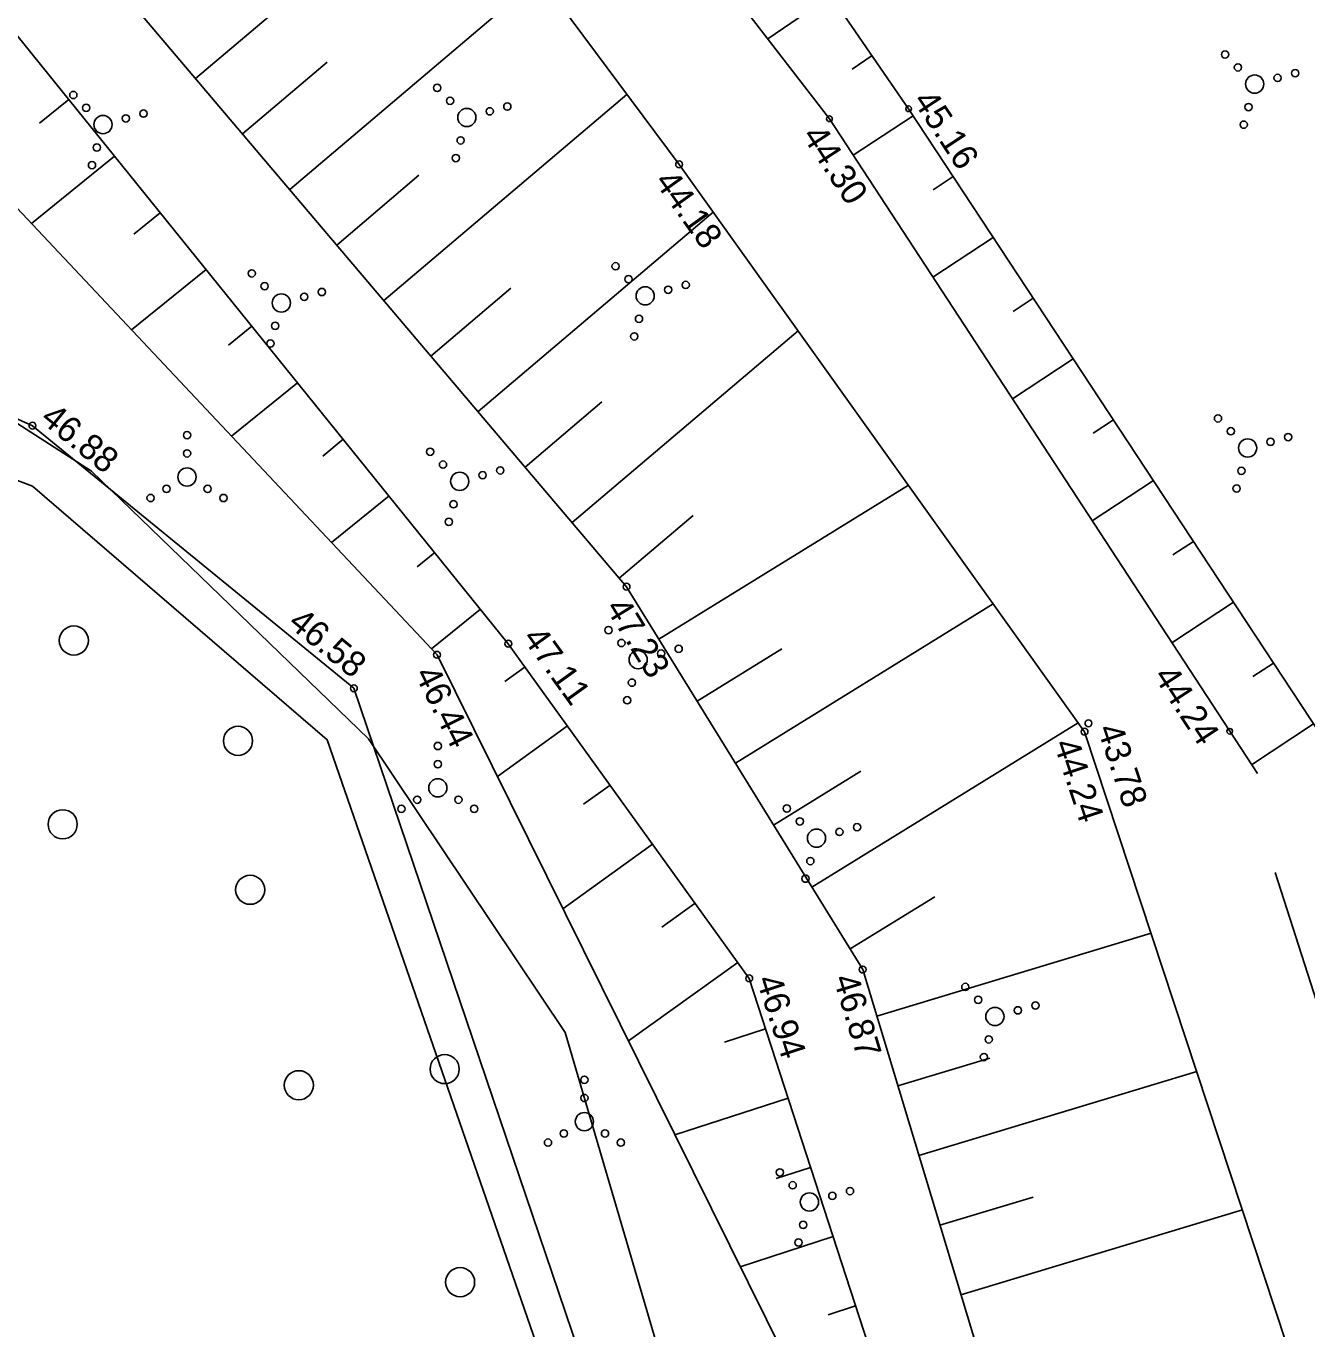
# Model space of a CAD drawing. Extents: x 634183 to 657565, y 6456707 to 6475529.
# Drawn here: x 635958.45 to 635993.63, y 6460458.46 to 6460494.25 of the extents above; entities that cross this region are included whole.
import ezdxf

# ---------------------------------------------------------------- set-up
doc = ezdxf.new("R2010")
doc.units = 0
for name, color, linetype in [('HALJASTUS', 7, 'Continuous'), ('KORGUS', 7, 'Continuous'), ('MOOTPIIR', 7, 'Continuous'), ('PIIR', 7, 'Continuous'), ('RELJEEF', 7, 'Continuous'), ('TEE', 7, 'Continuous'), ('VEEKOGU', 7, 'Continuous')]:
    doc.layers.add(name, color=color, linetype=linetype)

msp = doc.modelspace()

# ---------------------------------------------------------------- linework, layer by layer
at = {"layer": 'HALJASTUS'}
msp.add_lwpolyline([(635985.936, 6460417.495), (635987.221, 6460430.562), (635975.631, 6460451.946), (635967.454, 6460476.062), (635958.625, 6460483.275), (635948.439, 6460487.893), (635941.039, 6460477.042), (635940.142, 6460463.265), (635925.491, 6460456.62), (635904.818, 6460466.344), (635895.353, 6460478.473), (635901.613, 6460495.648), (635905.43, 6460509.681), (635909.852, 6460541.768), (635915.808, 6460569.137), (635915.019, 6460589.844), (635908.497, 6460611.558), (635886.631, 6460622.981), (635860.909, 6460632.747), (635851.772, 6460630.15), (635845.718, 6460618.917), (635838.062, 6460616.313), (635821.417, 6460617.645)], dxfattribs=at)
for centre, radius in [((635991.385, 6460493.472), 0.1), ((635991.739, 6460493.118), 0.1), ((635992.198, 6460492.659), 0.25), ((635992.828, 6460492.828), 0.1), ((635993.312, 6460492.959), 0.1), ((635969.743, 6460492.555), 0.1), ((635959.748, 6460492.36), 0.1), ((635970.097, 6460492.201), 0.1), ((635971.67, 6460492.042), 0.1), ((635992.029, 6460492.029), 0.1), ((635960.102, 6460492.007), 0.1), ((635960.562, 6460491.547), 0.25), ((635961.191, 6460491.717), 0.1), ((635961.675, 6460491.848), 0.1), ((635970.556, 6460491.742), 0.25), ((635971.186, 6460491.911), 0.1), ((635991.898, 6460491.545), 0.1), ((635970.387, 6460491.112), 0.1), ((635960.392, 6460490.918), 0.1), ((635970.256, 6460490.628), 0.1), ((635960.261, 6460490.434), 0.1), ((635964.649, 6460487.46), 0.1), ((635974.644, 6460487.655), 0.1), ((635965.002, 6460487.107), 0.1), ((635974.997, 6460487.301), 0.1), ((635976.57, 6460487.142), 0.1), ((635965.462, 6460486.647), 0.25), ((635966.091, 6460486.817), 0.1), ((635966.575, 6460486.948), 0.1), ((635975.457, 6460486.841), 0.25), ((635976.086, 6460487.011), 0.1), ((635965.292, 6460486.018), 0.1), ((635975.287, 6460486.212), 0.1), ((635975.156, 6460485.728), 0.1), ((635965.161, 6460485.533), 0.1), ((635991.191, 6460483.477), 0.1), ((635991.544, 6460483.123), 0.1), ((635962.871, 6460483.015), 0.1), ((635992.004, 6460482.664), 0.25), ((635992.633, 6460482.833), 0.1), ((635993.117, 6460482.964), 0.1), ((635962.871, 6460482.515), 0.1), ((635969.549, 6460482.56), 0.1), ((635962.871, 6460481.865), 0.25), ((635969.902, 6460482.206), 0.1), ((635971.476, 6460482.047), 0.1), ((635991.834, 6460482.034), 0.1), ((635970.362, 6460481.747), 0.25), ((635970.991, 6460481.916), 0.1), ((635962.306, 6460481.54), 0.1), ((635963.436, 6460481.54), 0.1), ((635991.703, 6460481.55), 0.1), ((635961.871, 6460481.29), 0.1), ((635963.871, 6460481.29), 0.1), ((635970.192, 6460481.117), 0.1), ((635970.061, 6460480.633), 0.1), ((635959.763, 6460477.374), 0.4), ((635974.449, 6460477.66), 0.1), ((635974.803, 6460477.306), 0.1), ((635975.262, 6460476.847), 0.25), ((635975.892, 6460477.016), 0.1), ((635976.376, 6460477.147), 0.1), ((635975.093, 6460476.217), 0.1), ((635974.962, 6460475.733), 0.1), ((635964.272, 6460474.619), 0.4), ((635969.76, 6460474.477), 0.1), ((635969.76, 6460473.977), 0.1), ((635969.76, 6460473.327), 0.25), ((635968.76, 6460472.752), 0.1), ((635969.195, 6460473.002), 0.1), ((635970.325, 6460473.002), 0.1), ((635970.76, 6460472.752), 0.1), ((635979.349, 6460472.759), 0.1), ((635959.456, 6460472.327), 0.4), ((635979.703, 6460472.406), 0.1), ((635980.163, 6460471.946), 0.25), ((635980.792, 6460472.116), 0.1), ((635981.276, 6460472.247), 0.1), ((635979.993, 6460471.317), 0.1), ((635964.606, 6460470.528), 0.4), ((635979.862, 6460470.833), 0.1), ((635984.25, 6460467.859), 0.1), ((635984.603, 6460467.506), 0.1), ((635986.176, 6460467.347), 0.1), ((635985.063, 6460467.046), 0.25), ((635985.692, 6460467.216), 0.1), ((635984.893, 6460466.417), 0.1), ((635969.949, 6460465.602), 0.4), ((635984.762, 6460465.932), 0.1), ((635965.942, 6460465.158), 0.4), ((635973.787, 6460465.308), 0.1), ((635973.787, 6460464.808), 0.1), ((635973.787, 6460464.158), 0.25), ((635973.222, 6460463.833), 0.1), ((635974.352, 6460463.833), 0.1), ((635972.787, 6460463.583), 0.1), ((635974.787, 6460463.583), 0.1), ((635979.155, 6460462.765), 0.1), ((635979.508, 6460462.411), 0.1), ((635979.968, 6460461.951), 0.25), ((635980.597, 6460462.121), 0.1), ((635981.082, 6460462.252), 0.1), ((635979.798, 6460461.322), 0.1), ((635979.668, 6460460.838), 0.1), ((635970.372, 6460459.748), 0.4)]:
    msp.add_circle(centre, radius, dxfattribs=at)
at = {"layer": 'KORGUS'}
for centre, radius in [((635980.518, 6460491.707), 0.0781), ((635982.693, 6460491.982), 0.0781), ((635976.388, 6460490.453), 0.0938), ((635958.625, 6460483.275), 0.0938), ((635974.945, 6460478.853), 0.0938), ((635971.697, 6460477.288), 0.0938), ((635969.738, 6460476.983), 0.0938), ((635967.454, 6460476.062), 0.0938), ((635987.526, 6460474.87), 0.0938), ((635987.632, 6460475.1), 0.0938), ((635991.513, 6460474.881), 0.0781), ((635978.314, 6460468.093), 0.0938), ((635981.432, 6460468.337), 0.0938)]:
    msp.add_circle(centre, radius, dxfattribs=at)
at = {"layer": 'MOOTPIIR'}
msp.add_lwpolyline([(635984.187, 6460418.475), (635985.782, 6460430.332), (635974.805, 6460451.307), (635966.723, 6460474.649), (635958.625, 6460481.611), (635948.439, 6460485.472), (635942.769, 6460477.042), (635941.253, 6460461.931), (635925.491, 6460454.831), (635903.409, 6460465.033), (635893.827, 6460478.473), (635903.133, 6460509.681), (635907.338, 6460539.963), (635913.749, 6460569.137), (635913.232, 6460589.844), (635907.269, 6460610.447), (635860.909, 6460631.713), (635852.485, 6460629.266), (635846.711, 6460617.943), (635838.75, 6460615.427), (635805.834, 6460615.393)], dxfattribs=at)
at = {"layer": 'PIIR'}
for points in [[(635891.16, 6460477.47), (635891.1, 6460468.95), (635919.27, 6460456.78), (635924.47, 6460453.73), (635932.47, 6460453.27), (635938.72, 6460463.48), (635939.96, 6460470.32), (635939.11, 6460476.43), (635940.22, 6460485.15), (635944.83, 6460488.79), (635951.14, 6460487.88), (635960.25, 6460482.03), (635967.86, 6460474.67), (635973.26, 6460466.61), (635977.04, 6460453.73), (635981.85, 6460431.93), (635981.98, 6460410.79)], [(635981.98, 6460410.79), (635981.85, 6460431.93), (635977.04, 6460453.73), (635973.26, 6460466.61), (635967.86, 6460474.67), (635960.25, 6460482.03), (635951.14, 6460487.88), (635944.83, 6460488.79), (635940.22, 6460485.15), (635939.11, 6460476.43), (635939.96, 6460470.32), (635938.72, 6460463.48), (635932.47, 6460453.27), (635924.47, 6460453.73), (635919.27, 6460456.78), (635917.12, 6460457.3), (635891.1, 6460468.95)]]:
    msp.add_lwpolyline(points, dxfattribs=at)
at = {"layer": 'RELJEEF'}
for p, q in [((635963.103, 6460492.814), (635970.166, 6460498.805)), ((635965.691, 6460489.764), (635972.561, 6460495.591)), ((635980.555, 6460495.088), (635978.826, 6460493.898)), ((635958.557, 6460493.557), (635958.557, 6460493.557)), ((635964.397, 6460491.289), (635966.719, 6460493.259)), ((635981.689, 6460493.441), (635981.143, 6460493.065)), ((635959.624, 6460492.236), (635958.823, 6460491.589)), ((635968.278, 6460486.713), (635974.955, 6460492.377)), ((635959.814, 6460492.001), (635959.814, 6460492.001)), ((635982.819, 6460491.79), (635981.172, 6460490.706)), ((635960.881, 6460490.68), (635958.595, 6460488.834)), ((635961.07, 6460490.445), (635961.07, 6460490.445)), ((635966.984, 6460488.239), (635969.242, 6460490.154)), ((635983.919, 6460490.12), (635983.368, 6460489.757)), ((635962.137, 6460489.125), (635961.414, 6460488.541)), ((635970.865, 6460483.663), (635977.325, 6460489.142)), ((635962.327, 6460488.889), (635962.327, 6460488.889)), ((635985.018, 6460488.449), (635983.36, 6460487.358)), ((635963.394, 6460487.569), (635961.343, 6460485.912)), ((635963.584, 6460487.334), (635963.584, 6460487.334)), ((635969.572, 6460485.188), (635971.765, 6460487.049)), ((635986.118, 6460486.779), (635985.563, 6460486.414)), ((635964.65, 6460486.013), (635964.006, 6460485.492)), ((635964.84, 6460485.778), (635964.84, 6460485.778)), ((635973.453, 6460480.612), (635979.659, 6460485.877)), ((635987.217, 6460485.108), (635985.548, 6460484.009)), ((635965.907, 6460484.457), (635964.09, 6460482.99)), ((635966.097, 6460484.222), (635966.097, 6460484.222)), ((635972.159, 6460482.138), (635974.27, 6460483.928)), ((635988.317, 6460483.437), (635987.758, 6460483.07)), ((635967.164, 6460482.901), (635966.597, 6460482.443)), ((635967.354, 6460482.666), (635967.354, 6460482.666)), ((635989.416, 6460481.767), (635987.736, 6460480.661)), ((635975.834, 6460477.412), (635982.687, 6460481.64)), ((635968.42, 6460481.345), (635966.838, 6460480.067)), ((635968.61, 6460481.11), (635968.61, 6460481.11)), ((635974.746, 6460479.087), (635976.773, 6460480.806)), ((635990.516, 6460480.096), (635989.954, 6460479.726)), ((635969.677, 6460479.789), (635969.189, 6460479.395)), ((635969.867, 6460479.554), (635969.867, 6460479.554)), ((635970.934, 6460478.233), (635969.586, 6460477.145)), ((635977.934, 6460474.008), (635985.019, 6460478.378)), ((635991.615, 6460478.425), (635989.924, 6460477.312)), ((635971.123, 6460477.998), (635971.123, 6460477.998)), ((635976.884, 6460475.71), (635979.207, 6460477.143)), ((635992.715, 6460476.755), (635992.149, 6460476.382)), ((635972.156, 6460476.651), (635971.602, 6460476.252)), ((635972.332, 6460476.406), (635972.332, 6460476.406)), ((635973.324, 6460475.027), (635971.395, 6460473.64)), ((635980.034, 6460470.603), (635987.35, 6460475.116)), ((635993.814, 6460475.084), (635992.112, 6460473.964)), ((635973.5, 6460474.782), (635973.5, 6460474.782)), ((635978.984, 6460472.306), (635981.384, 6460473.786)), ((635974.492, 6460473.404), (635973.76, 6460472.877)), ((635974.668, 6460473.159), (635974.668, 6460473.159)), ((635975.66, 6460471.781), (635973.196, 6460470.007)), ((635975.837, 6460471.535), (635975.837, 6460471.535)), ((635981.084, 6460468.901), (635983.414, 6460470.338)), ((635976.828, 6460470.157), (635975.918, 6460469.502)), ((635977.005, 6460469.912), (635977.005, 6460469.912)), ((635981.819, 6460467.057), (635989.353, 6460469.333)), ((635977.997, 6460468.534), (635974.996, 6460466.375)), ((635978.173, 6460468.289), (635978.173, 6460468.289)), ((635978.764, 6460466.708), (635977.635, 6460466.341)), ((635978.857, 6460466.42), (635978.857, 6460466.42)), ((635982.397, 6460465.143), (635984.924, 6460465.906)), ((635982.975, 6460463.228), (635990.607, 6460465.533)), ((635979.382, 6460464.805), (635976.275, 6460463.796)), ((635979.475, 6460464.518), (635979.475, 6460464.518)), ((635980, 6460462.903), (635979.057, 6460462.597)), ((635980.093, 6460462.616), (635980.093, 6460462.616)), ((635983.553, 6460461.313), (635986.113, 6460462.087)), ((635984.131, 6460459.399), (635991.861, 6460461.733)), ((635980.618, 6460461.001), (635978.07, 6460460.174)), ((635980.711, 6460460.714), (635980.711, 6460460.714)), ((635981.236, 6460459.099), (635980.48, 6460458.853)), ((635981.329, 6460458.812), (635981.329, 6460458.812))]:
    msp.add_line(p, q, dxfattribs=at)
msp.add_lwpolyline([(635991.846, 6460420.505), (635989.431, 6460431.111), (635981.301, 6460453.656), (635969.738, 6460476.983), (635950.543, 6460497.398), (635936.816, 6460515.103), (635933.339, 6460523.266), (635927.562, 6460532.554), (635923.139, 6460546.667), (635919.704, 6460565.793), (635918.406, 6460589.855), (635916.332, 6460599.276), (635913.708, 6460604.485), (635908.497, 6460611.558), (635886.631, 6460622.981), (635861.988, 6460636.177), (635854.2, 6460637.232), (635837.124, 6460636.273)], dxfattribs=at)
at = {"layer": 'TEE'}
for points in [[(635993.52, 6460421.166), (635990.538, 6460431.413), (635982.789, 6460454.317), (635978.314, 6460468.093), (635971.697, 6460477.288), (635952.894, 6460500.569), (635938.749, 6460516.287), (635934.682, 6460524.193), (635929.514, 6460533.051), (635925.016, 6460547.251), (635922.279, 6460566.899), (635920.38, 6460590.095), (635918.898, 6460598.859), (635915.722, 6460605.467), (635910.03, 6460612.685), (635888.437, 6460624.914), (635862.669, 6460637.984), (635858.654, 6460639.734), (635854.271, 6460640.264), (635836.5, 6460637.936), (635819.913, 6460634.969)], [(635996.005, 6460423.038), (635994.157, 6460431.977), (635985.453, 6460455.023), (635981.432, 6460468.337), (635974.945, 6460478.853), (635954.693, 6460502.73), (635942.482, 6460518.197), (635937.572, 6460525.462), (635932.641, 6460533.835), (635928.396, 6460547.766), (635925.453, 6460567.208), (635923.25, 6460590.322), (635921.316, 6460599.58), (635919.292, 6460605.935)]]:
    msp.add_lwpolyline(points, dxfattribs=at)
at = {"layer": 'VEEKOGU'}
for points in [[(635854.336, 6460657.112), (635861.551, 6460659.831), (635869.666, 6460659.126), (635879.456, 6460655.961), (635886.705, 6460652.746), (635908.067, 6460636.869), (635919.218, 6460628.776), (635924.624, 6460620.206), (635931.821, 6460597.508), (635934.064, 6460584.363), (635934.364, 6460562.471), (635937.293, 6460547.699), (635943.271, 6460535.815), (635949.429, 6460526.837), (635956.052, 6460516.923), (635969.463, 6460499.749), (635976.388, 6460490.453), (635987.526, 6460474.87), (635994.612, 6460453.394), (635999.886, 6460435.01), (635999.898, 6460433.396)], [(635993.978, 6460474.835), (635982.693, 6460491.982), (635972.091, 6460507.385), (635961.506, 6460520.779)], [(635959.557, 6460519.328), (635969.562, 6460505.893), (635980.518, 6460491.707), (635992.272, 6460473.72)], [(635992.761, 6460471), (635995.518, 6460462.422), (636002.956, 6460438.343)]]:
    msp.add_lwpolyline(points, dxfattribs=at)

# ---------------------------------------------------------------- texts
at = {"layer": 'KORGUS'}
for s, rotation, p in [('45.16', 303.3502, (635982.791, 6460492.205)), ('44.30', 303.1627, (635979.749, 6460491.241)), ('44.18', 305.5554, (635975.693, 6460489.98)), ('46.88', 320.7523, (635958.808, 6460483.408)), ('47.23', 301.6692, (635974.349, 6460478.274)), ('46.58', 320.7523, (635965.613, 6460477.792)), ('47.11', 305.7399, (635972.068, 6460477.44)), ('46.44', 296.3672, (635969.111, 6460476.46)), ('44.24', 303.1627, (635989.404, 6460476.398)), ('43.78', 288.4349, (635987.872, 6460474.954)), ('44.24', 288.2603, (635986.673, 6460474.543)), ('46.94', 287.9959, (635978.504, 6460468.062)), ('46.87', 286.805, (635980.616, 6460468.095))]:
    msp.add_text(s, height=0.7, rotation=rotation, dxfattribs=at).set_placement(p)

doc.saveas('drawing.dxf')
